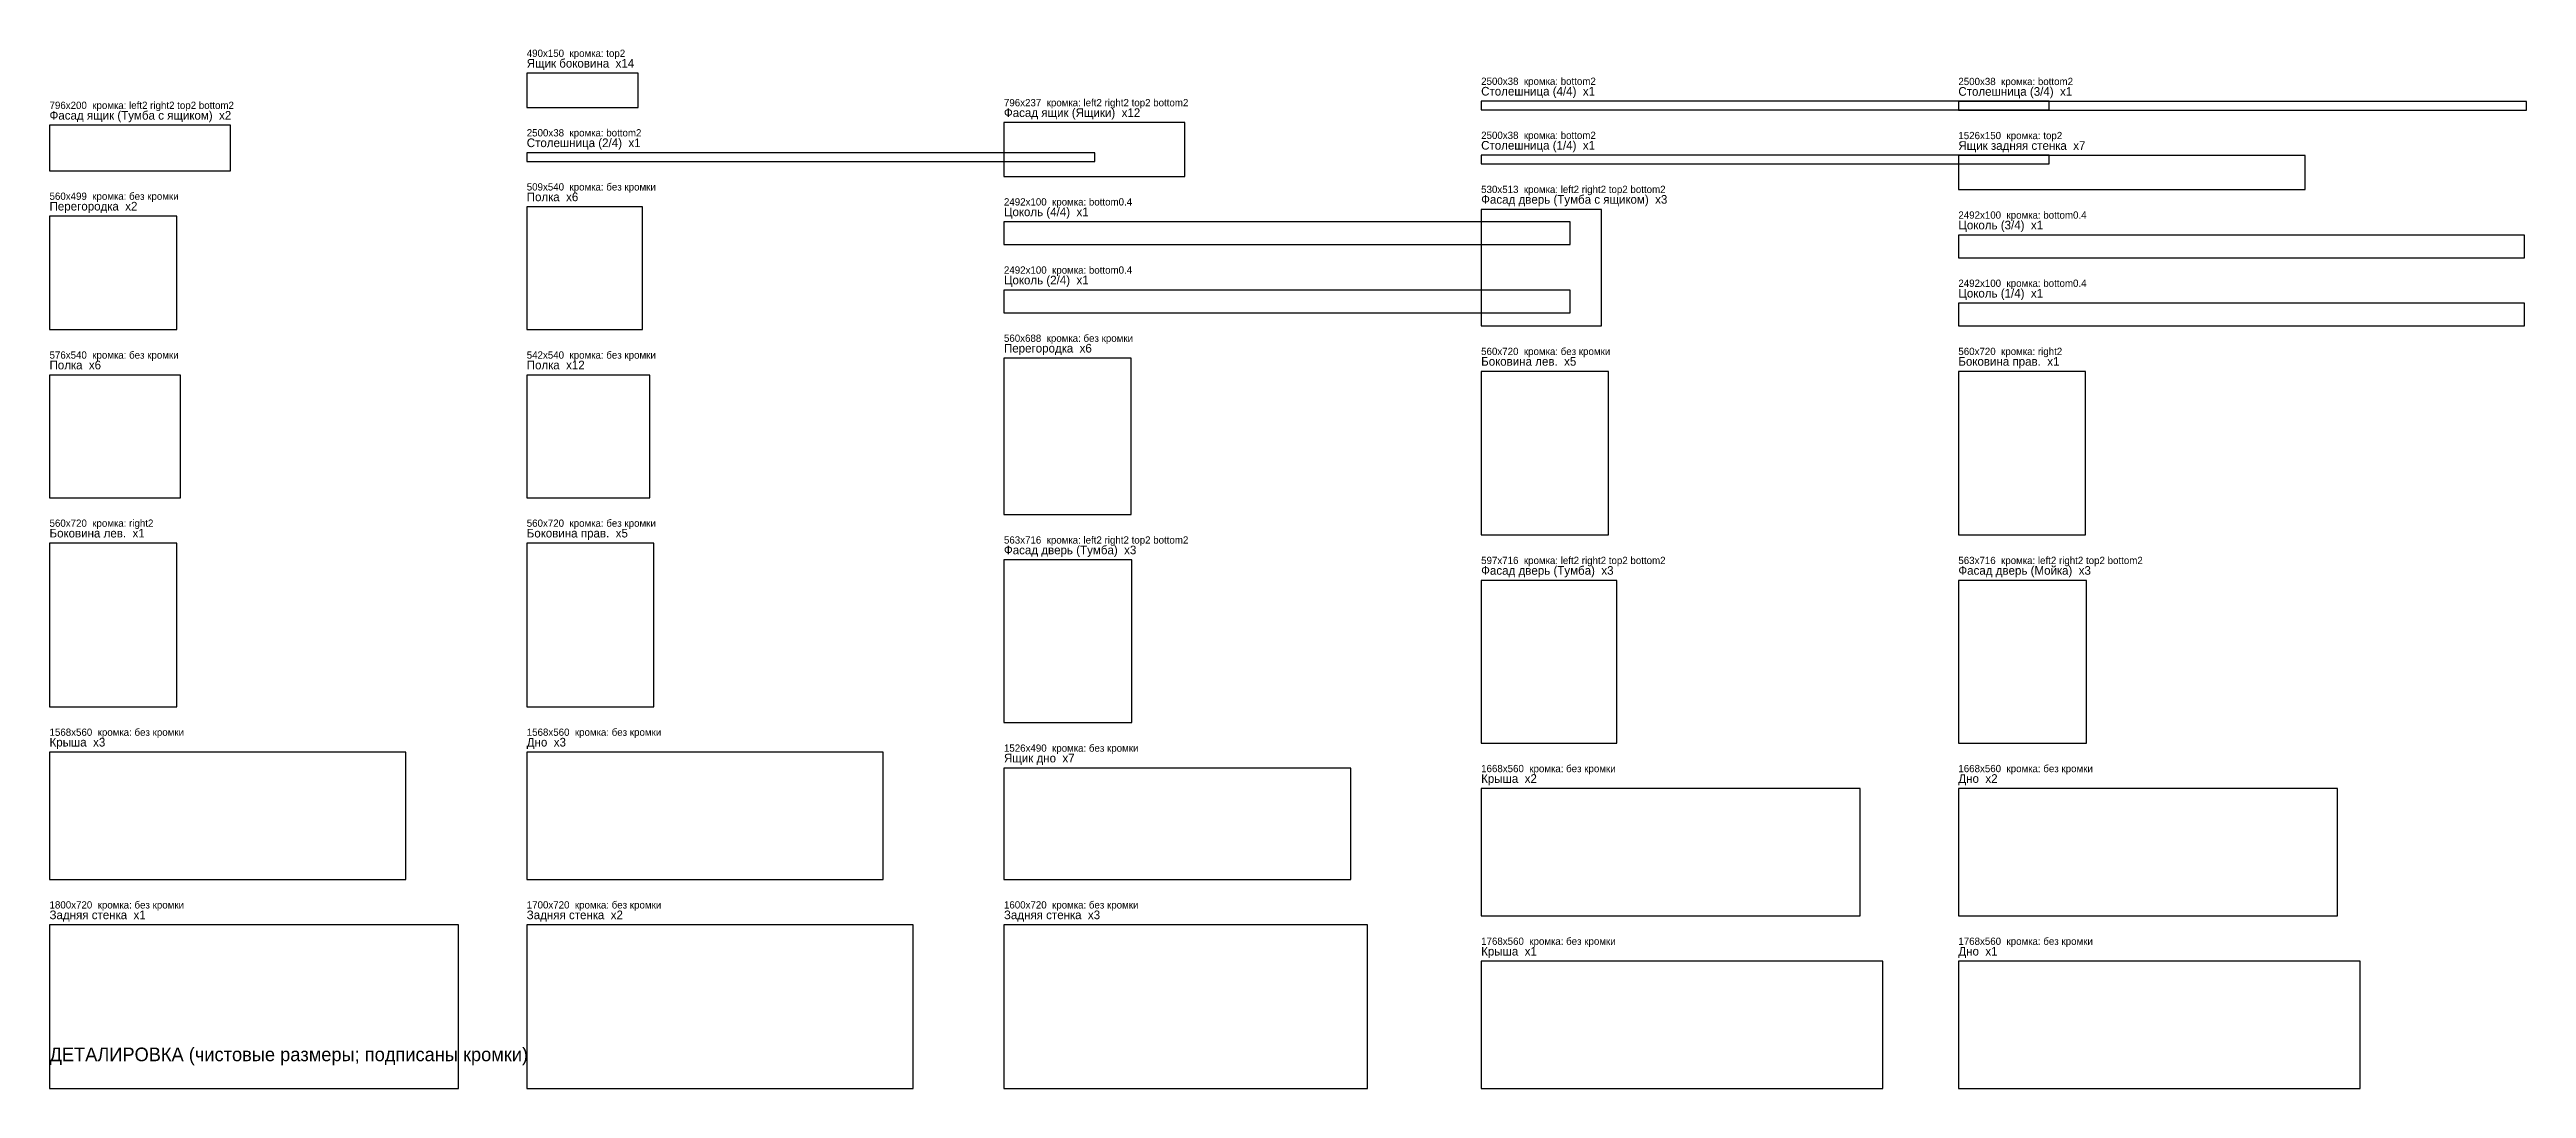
# Model space of a CAD drawing. Header units: metres. Extents: x 0 to 10900, y 0 to 4572.
import ezdxf

# ---------------------------------------------------------------- set-up
doc = ezdxf.new("R2010")
doc.units = ezdxf.units.M

msp = doc.modelspace()

# ---------------------------------------------------------------- linework, layer by layer
at = {"layer": 'PART'}
for p, q in [((2590, 4468), (2100, 4468)), ((2100, 4468), (2100, 4318)), ((2590, 4318), (2590, 4468)), ((2100, 4318), (2590, 4318)), ((8800, 4345), (6300, 4345)), ((6300, 4345), (6300, 4307)), ((6300, 4307), (8800, 4307)), ((10900, 4344), (8400, 4344)), ((8400, 4344), (8400, 4306)), ((8400, 4306), (10900, 4306)), ((8800, 4307), (8800, 4345)), ((10900, 4306), (10900, 4344)), ((796.5, 4239), (0, 4239)), ((0, 4239), (0, 4039)), ((796.5, 4039), (796.5, 4239)), ((4996.5, 4250.7), (4200, 4250.7)), ((4200, 4250.7), (4200, 4014)), ((4996.5, 4014), (4996.5, 4250.7)), ((0, 4039), (796.5, 4039)), ((4600, 4118), (2100, 4118)), ((2100, 4118), (2100, 4080)), ((2100, 4080), (4600, 4080)), ((4600, 4080), (4600, 4118)), ((8800, 4107), (6300, 4107)), ((6300, 4107), (6300, 4069)), ((6300, 4069), (8800, 4069)), ((9926, 4106), (8400, 4106)), ((8400, 4106), (8400, 3956)), ((8800, 4069), (8800, 4107)), ((9926, 3956), (9926, 4106)), ((4200, 4014), (4996.5, 4014)), ((8400, 3956), (9926, 3956)), ((560, 3839), (0, 3839)), ((0, 3839), (0, 3340)), ((560, 3340), (560, 3839)), ((2609, 3880), (2100, 3880)), ((2100, 3880), (2100, 3340)), ((2609, 3340), (2609, 3880)), ((6830, 3869), (6300, 3869)), ((6300, 3869), (6300, 3356)), ((6830, 3356), (6830, 3869)), ((6692, 3814), (4200, 3814)), ((4200, 3814), (4200, 3714)), ((4200, 3714), (6692, 3714)), ((6692, 3714), (6692, 3814)), ((10892, 3756), (8400, 3756)), ((8400, 3756), (8400, 3656)), ((10892, 3656), (10892, 3756)), ((8400, 3656), (10892, 3656)), ((6692, 3514), (4200, 3514)), ((4200, 3514), (4200, 3414)), ((6692, 3414), (6692, 3514)), ((4200, 3414), (6692, 3414)), ((10892, 3456), (8400, 3456)), ((8400, 3456), (8400, 3356)), ((10892, 3356), (10892, 3456)), ((0, 3340), (560, 3340)), ((2100, 3340), (2609, 3340)), ((6300, 3356), (6830, 3356)), ((8400, 3356), (10892, 3356)), ((4760, 3214), (4200, 3214)), ((4200, 3214), (4200, 2526)), ((4760, 2526), (4760, 3214)), ((575.7, 3140), (0, 3140)), ((0, 3140), (0, 2600)), ((575.7, 2600), (575.7, 3140)), ((2642.3, 3140), (2100, 3140)), ((2100, 3140), (2100, 2600)), ((2642.3, 2600), (2642.3, 3140)), ((6860, 3156), (6300, 3156)), ((6300, 3156), (6300, 2436)), ((6860, 2436), (6860, 3156)), ((8960, 3156), (8400, 3156)), ((8400, 3156), (8400, 2436)), ((8960, 2436), (8960, 3156)), ((0, 2600), (575.7, 2600)), ((2100, 2600), (2642.3, 2600)), ((4200, 2526), (4760, 2526)), ((560, 2400), (0, 2400)), ((0, 2400), (0, 1680)), ((560, 1680), (560, 2400)), ((2660, 2400), (2100, 2400)), ((2100, 2400), (2100, 1680)), ((2660, 1680), (2660, 2400)), ((6300, 2436), (6860, 2436)), ((8400, 2436), (8960, 2436)), ((4763.3, 2326), (4200, 2326)), ((4200, 2326), (4200, 1610)), ((4763.3, 1610), (4763.3, 2326)), ((6896.7, 2236), (6300, 2236)), ((6300, 2236), (6300, 1520)), ((6896.7, 1520), (6896.7, 2236)), ((8963.3, 2236), (8400, 2236)), ((8400, 2236), (8400, 1520)), ((8963.3, 1520), (8963.3, 2236)), ((0, 1680), (560, 1680)), ((2100, 1680), (2660, 1680)), ((4200, 1610), (4763.3, 1610)), ((1568, 1480), (0, 1480)), ((0, 1480), (0, 920)), ((1568, 920), (1568, 1480)), ((3668, 1480), (2100, 1480)), ((2100, 1480), (2100, 920)), ((3668, 920), (3668, 1480)), ((6300, 1520), (6896.7, 1520)), ((8400, 1520), (8963.3, 1520)), ((5726, 1410), (4200, 1410)), ((4200, 1410), (4200, 920)), ((5726, 920), (5726, 1410)), ((7968, 1320), (6300, 1320)), ((6300, 1320), (6300, 760)), ((7968, 760), (7968, 1320)), ((10068, 1320), (8400, 1320)), ((8400, 1320), (8400, 760)), ((10068, 760), (10068, 1320)), ((0, 920), (1568, 920)), ((2100, 920), (3668, 920)), ((4200, 920), (5726, 920)), ((1800, 720), (0, 720)), ((0, 720), (0, 0)), ((1800, 0), (1800, 720)), ((3800, 720), (2100, 720)), ((2100, 720), (2100, 0)), ((3800, 0), (3800, 720)), ((5800, 720), (4200, 720)), ((4200, 720), (4200, 0)), ((5800, 0), (5800, 720)), ((6300, 760), (7968, 760)), ((8400, 760), (10068, 760)), ((8068, 560), (6300, 560)), ((6300, 560), (6300, 0)), ((8068, 0), (8068, 560)), ((10168, 560), (8400, 560)), ((8400, 560), (8400, 0)), ((10168, 0), (10168, 560)), ((0, 0), (1800, 0)), ((2100, 0), (3800, 0)), ((4200, 0), (5800, 0)), ((6300, 0), (8068, 0)), ((8400, 0), (10168, 0))]:
    msp.add_line(p, q, dxfattribs=at)

# ---------------------------------------------------------------- texts
at = {"layer": 'TEXT'}
for s, height, p in [('490x150  кромка: top2', 32, (2100, 4540)), ('Ящик боковина  x14', 38, (2100, 4493)), ('2500x38  кромка: bottom2', 32, (6300, 4417)), ('Столешница (4/4)  x1', 38, (6300, 4370)), ('2500x38  кромка: bottom2', 32, (8400, 4416)), ('Столешница (3/4)  x1', 38, (8400, 4369)), ('796x200  кромка: left2 right2 top2 bottom2', 32, (0, 4311)), ('Фасад ящик (Тумба с ящиком)  x2', 38, (0, 4264)), ('796x237  кромка: left2 right2 top2 bottom2', 32, (4200, 4322.7)), ('Фасад ящик (Ящики)  x12', 38, (4200, 4275.7)), ('2500x38  кромка: bottom2', 32, (2100, 4190)), ('Столешница (2/4)  x1', 38, (2100, 4143)), ('2500x38  кромка: bottom2', 32, (6300, 4179)), ('Столешница (1/4)  x1', 38, (6300, 4132)), ('Ящик задняя стенка  x7', 38, (8400, 4131)), ('1526x150  кромка: top2', 32, (8400, 4178)), ('560x499  кромка: без кромки', 32, (0, 3911)), ('509x540  кромка: без кромки', 32, (2100, 3952)), ('Полка  x6', 38, (2100, 3905)), ('530x513  кромка: left2 right2 top2 bottom2', 32, (6300, 3941)), ('Фасад дверь (Тумба с ящиком)  x3', 38, (6300, 3894)), ('Перегородка  x2', 38, (0, 3864)), ('2492x100  кромка: bottom0.4', 32, (4200, 3886)), ('Цоколь (4/4)  x1', 38, (4200, 3839)), ('2492x100  кромка: bottom0.4', 32, (8400, 3828)), ('Цоколь (3/4)  x1', 38, (8400, 3781)), ('2492x100  кромка: bottom0.4', 32, (4200, 3586)), ('Цоколь (2/4)  x1', 38, (4200, 3539)), ('2492x100  кромка: bottom0.4', 32, (8400, 3528)), ('Цоколь (1/4)  x1', 38, (8400, 3481)), ('560x688  кромка: без кромки', 32, (4200, 3286)), ('Перегородка  x6', 38, (4200, 3239)), ('576x540  кромка: без кромки', 32, (0, 3212)), ('Полка  x6', 38, (0, 3165)), ('542x540  кромка: без кромки', 32, (2100, 3212)), ('Полка  x12', 38, (2100, 3165)), ('560x720  кромка: без кромки', 32, (6300, 3228)), ('Боковина лев.  x5', 38, (6300, 3181)), ('560x720  кромка: right2', 32, (8400, 3228)), ('Боковина прав.  x1', 38, (8400, 3181)), ('560x720  кромка: right2', 32, (0, 2472)), ('Боковина лев.  x1', 38, (0, 2425)), ('560x720  кромка: без кромки', 32, (2100, 2472)), ('Боковина прав.  x5', 38, (2100, 2425)), ('563x716  кромка: left2 right2 top2 bottom2', 32, (4200, 2398)), ('Фасад дверь (Тумба)  x3', 38, (4200, 2351)), ('597x716  кромка: left2 right2 top2 bottom2', 32, (6300, 2308)), ('Фасад дверь (Тумба)  x3', 38, (6300, 2261)), ('563x716  кромка: left2 right2 top2 bottom2', 32, (8400, 2308)), ('Фасад дверь (Мойка)  x3', 38, (8400, 2261)), ('1568x560  кромка: без кромки', 32, (0, 1552)), ('Крыша  x3', 38, (0, 1505)), ('Дно  x3', 38, (2100, 1505)), ('1568x560  кромка: без кромки', 32, (2100, 1552)), ('Ящик дно  x7', 38, (4200, 1435)), ('1526x490  кромка: без кромки', 32, (4200, 1482)), ('1668x560  кромка: без кромки', 32, (6300, 1392)), ('1668x560  кромка: без кромки', 32, (8400, 1392)), ('Крыша  x2', 38, (6300, 1345)), ('Дно  x2', 38, (8400, 1345)), ('Задняя стенка  x1', 38, (0, 745)), ('1800x720  кромка: без кромки', 32, (0, 792)), ('Задняя стенка  x2', 38, (2100, 745)), ('1700x720  кромка: без кромки', 32, (2100, 792)), ('Задняя стенка  x3', 38, (4200, 745)), ('1600x720  кромка: без кромки', 32, (4200, 792)), ('1768x560  кромка: без кромки', 32, (6300, 632)), ('1768x560  кромка: без кромки', 32, (8400, 632)), ('Крыша  x1', 38, (6300, 585)), ('Дно  x1', 38, (8400, 585)), ('ДЕТАЛИРОВКА (чистовые размеры; подписаны кромки)', 60, (0, 120))]:
    msp.add_text(s, height=height, dxfattribs=at).set_placement(p)

doc.saveas('drawing.dxf')
